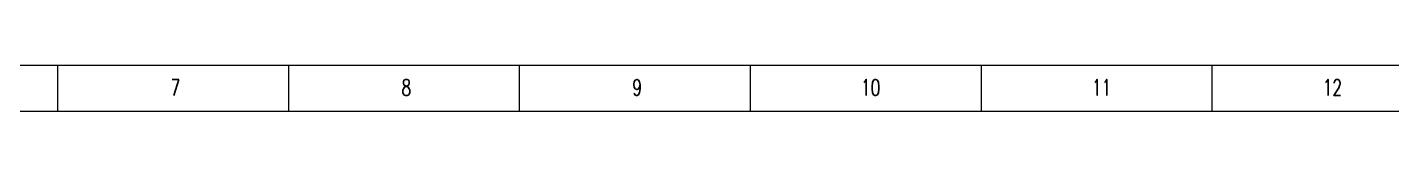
# Model space of a CAD drawing. Header units: millimetres. Extents: x 0 to 1189, y 0 to 841.
# Drawn here: x 295.5 to 590.9, y 831.1 to 841 of the extents above; entities that cross this region are included whole.
import ezdxf

# ---------------------------------------------------------------- set-up
doc = ezdxf.new("R2010")
doc.units = ezdxf.units.MM
doc.layers.add('10', color=7, linetype='Continuous', lineweight=18)
doc.layers.add('5', color=7, linetype='Continuous', lineweight=18)
doc.styles.add('SLDTEXTSTYLE5', font='txt.shx', dxfattribs={"width": 0.7})

msp = doc.modelspace()

# ---------------------------------------------------------------- linework, layer by layer
at = {"layer": '5', "color": 7}
msp.add_line((1189, 841), (0, 841), dxfattribs=at)
at = {"layer": '5'}
for p, q in [((302, 841), (302, 831.0501)), ((352, 841), (352, 831.0501)), ((402, 841), (402, 831.0501)), ((452, 841), (452, 831.0501)), ((502, 841), (502, 831.0501)), ((552, 841), (552, 831.0501))]:
    msp.add_line(p, q, dxfattribs=at)
at = {"layer": '5', "color": 7, "lineweight": 15}
msp.add_line((1179, 831.0501), (25, 831.0501), dxfattribs=at)

# ---------------------------------------------------------------- texts
at = {"layer": '10', "char_height": 3.5, "attachment_point": 2, "style": 'SLDTEXTSTYLE5'}
for s, insert, width in [('7', (327.5469, 837.9858), 2.45), ('8', (377.5469, 837.9858), 2.45), ('9', (427.5469, 837.9858), 2.45), ('10', (478.0889, 837.9858), 4.9), ('11', (528.0889, 837.9858), 3.85), ('12', (578.0889, 837.9858), 4.9)]:
    msp.add_mtext(s, dxfattribs=dict(at, insert=insert, width=width))

doc.saveas('drawing.dxf')
